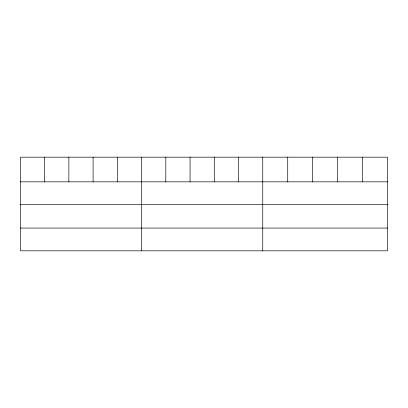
<?xml version="1.0" encoding="UTF-8"?>
<svg xmlns="http://www.w3.org/2000/svg" width="408" height="408" viewBox="0 0 408 408"><rect width="100%" height="100%" fill="white"/><g stroke="black" fill="none" stroke-linecap="round" stroke-linejoin="round"><path stroke-width="0.61" d="M387.6 204.602L387.6 157.172L20.4 157.172L20.4 250.828L387.6 250.828L387.6 204.602L20.4 204.602M20.4 181.835L387.6 181.835M20.4 228.062L387.6 228.062M362.63 157.172L362.63 181.835M337.661 157.172L337.661 181.835M312.691 157.172L312.691 181.835M287.722 157.172L287.722 181.835M262.752 157.172L262.752 250.828M238.517 157.172L238.517 181.835M214.282 157.172L214.282 181.835M190.046 157.172L190.046 181.835M165.811 157.172L165.811 181.835M141.576 157.172L141.576 250.828M117.341 157.172L117.341 181.835M93.106 157.172L93.106 181.835M68.87 157.172L68.87 181.835M44.635 157.172L44.635 181.835"/></g></svg>
